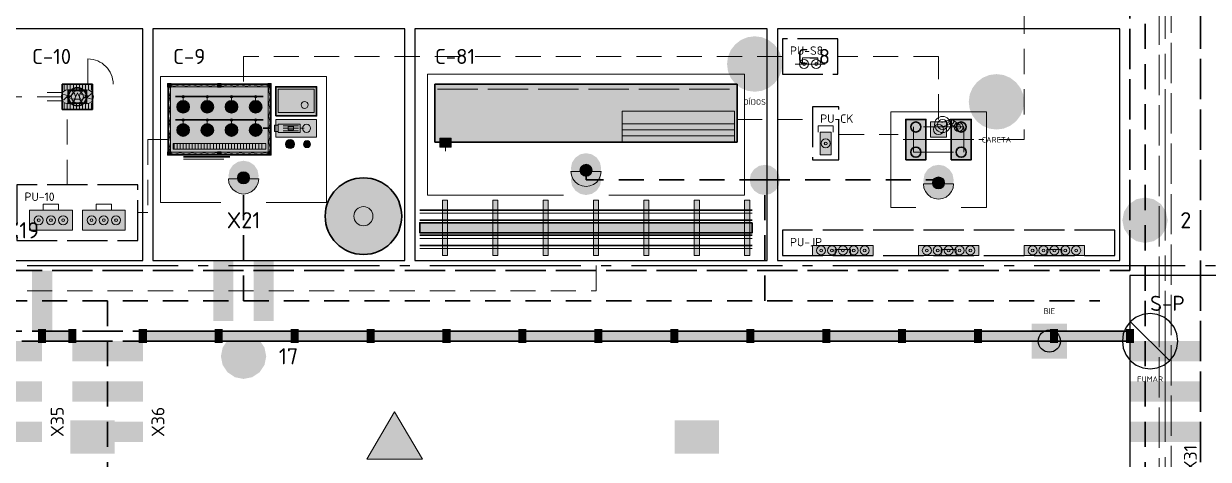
# Model space of a CAD drawing. Header units: millimetres. Extents: x 0 to 1189, y 0 to 841.
# Drawn here: x 498.2 to 615.8, y 585.3 to 628.5 of the extents above; entities that cross this region are included whole.
import ezdxf
from ezdxf.enums import TextEntityAlignment as Align

# ---------------------------------------------------------------- set-up
doc = ezdxf.new("R2010")
doc.units = ezdxf.units.MM
for name, pattern in [('FLUJO-TRAZOS', [4, 2.5, -1.5]), ('IRAM-E-TRAZOS', [5, 4, -1]), ('IRAM-F-TRAZO-PUNTO', [20, 15, -2, 1, -2])]:
    doc.linetypes.add(name, pattern=pattern)
for name, color, linetype, lineweight, true_color in [('A-AREA-TRABAJO', 30, 'CONTINUOUS', 13, 0xeb963c), ('A-DEFENSA', 2, 'CONTINUOUS', 35, 0xe6b400), ('A-EQUIPO', 30, 'CONTINUOUS', 35, 0xe67800), ('A-PASILLO', 2, 'IRAM-E-TRAZOS', 35, 0xd7a500), ('A-PULMON', 6, 'IRAM-E-TRAZOS', 25, 0xdc00c8), ('A-SENDA', 2, 'CONTINUOUS', 25, 0xd7a500), ('A-ZONA-LOG', 5, 'IRAM-F-TRAZO-PUNTO', 25, 0x285ac8)]:
    doc.layers.add(name, color=color, linetype=linetype, lineweight=lineweight, true_color=true_color)
for name, color, linetype, lineweight in [('A-EJE', 1, 'IRAM-F-TRAZO-PUNTO', 18), ('A-EQUIPO-FINO', 8, 'CONTINUOUS', 13), ('A-EQUIPO-OCULTO', 8, 'IRAM-E-TRAZOS', 13), ('A-EQUIPO-RELLENO', 9, 'CONTINUOUS', 13), ('A-OPERARIO', 6, 'CONTINUOUS', 18), ('A-SECTOR', 1, 'CONTINUOUS', 25), ('A-SECTOR-TXT', 1, 'CONTINUOUS', 25), ('A-TEXTO', 7, 'CONTINUOUS', 18), ('F-PERSONAL', 6, 'FLUJO-TRAZOS', 35), ('F-RET', 8, 'FLUJO-TRAZOS', 18), ('S-INCENDIO', 1, 'CONTINUOUS', 25), ('S-SENAL', 7, 'CONTINUOUS', 18)]:
    doc.layers.add(name, color=color, linetype=linetype, lineweight=lineweight)
doc.styles.add('ISO3098', font='isocpeur.ttf')

msp = doc.modelspace()

# ---------------------------------------------------------------- hatches: boundary and pattern name
at = {"layer": 'A-DEFENSA', "true_color": 0x1e1e1e}
h = msp.add_hatch(color=7, dxfattribs=at)
h.dxf.hatch_style = 1
h.paths.add_polyline_path([(499.6, 596.8), (500.4, 596.8), (500.4, 598.2), (499.6, 598.2)])
at = {"layer": 'A-DEFENSA', "true_color": 0xf5c800}
h = msp.add_hatch(color=7, dxfattribs=at)
h.dxf.hatch_style = 1
h.paths.add_polyline_path([(500, 597), (503, 597), (503, 598), (500, 598)])
at = {"layer": 'A-DEFENSA', "true_color": 0x1e1e1e}
h = msp.add_hatch(color=7, dxfattribs=at)
h.dxf.hatch_style = 1
h.paths.add_polyline_path([(502.6, 596.8), (503.4, 596.8), (503.4, 598.2), (502.6, 598.2)])
h = msp.add_hatch(color=7, dxfattribs=at)
h.dxf.hatch_style = 1
h.paths.add_polyline_path([(509.6, 596.8), (510.4, 596.8), (510.4, 598.2), (509.6, 598.2)])
at = {"layer": 'A-DEFENSA', "true_color": 0xf5c800}
h = msp.add_hatch(color=7, dxfattribs=at)
h.dxf.hatch_style = 1
h.paths.add_polyline_path([(510, 597), (608, 597), (608, 598), (510, 598)])
at = {"layer": 'A-DEFENSA', "true_color": 0x1e1e1e}
h = msp.add_hatch(color=7, dxfattribs=at)
h.dxf.hatch_style = 1
h.paths.add_polyline_path([(517.14, 596.8), (517.94, 596.8), (517.94, 598.2), (517.14, 598.2)])
h = msp.add_hatch(color=7, dxfattribs=at)
h.dxf.hatch_style = 1
h.paths.add_polyline_path([(524.68, 596.8), (525.48, 596.8), (525.48, 598.2), (524.68, 598.2)])
h = msp.add_hatch(color=7, dxfattribs=at)
h.dxf.hatch_style = 1
h.paths.add_polyline_path([(532.22, 596.8), (533.02, 596.8), (533.02, 598.2), (532.22, 598.2)])
h = msp.add_hatch(color=7, dxfattribs=at)
h.dxf.hatch_style = 1
h.paths.add_polyline_path([(539.75, 596.8), (540.55, 596.8), (540.55, 598.2), (539.75, 598.2)])
h = msp.add_hatch(color=7, dxfattribs=at)
h.dxf.hatch_style = 1
h.paths.add_polyline_path([(547.29, 596.8), (548.09, 596.8), (548.09, 598.2), (547.29, 598.2)])
h = msp.add_hatch(color=7, dxfattribs=at)
h.dxf.hatch_style = 1
h.paths.add_polyline_path([(554.83, 596.8), (555.63, 596.8), (555.63, 598.2), (554.83, 598.2)])
h = msp.add_hatch(color=7, dxfattribs=at)
h.dxf.hatch_style = 1
h.paths.add_polyline_path([(562.37, 596.8), (563.17, 596.8), (563.17, 598.2), (562.37, 598.2)])
h = msp.add_hatch(color=7, dxfattribs=at)
h.dxf.hatch_style = 1
h.paths.add_polyline_path([(569.91, 596.8), (570.71, 596.8), (570.71, 598.2), (569.91, 598.2)])
h = msp.add_hatch(color=7, dxfattribs=at)
h.dxf.hatch_style = 1
h.paths.add_polyline_path([(577.45, 596.8), (578.25, 596.8), (578.25, 598.2), (577.45, 598.2)])
h = msp.add_hatch(color=7, dxfattribs=at)
h.dxf.hatch_style = 1
h.paths.add_polyline_path([(584.98, 596.8), (585.78, 596.8), (585.78, 598.2), (584.98, 598.2)])
h = msp.add_hatch(color=7, dxfattribs=at)
h.dxf.hatch_style = 1
h.paths.add_polyline_path([(592.52, 596.8), (593.32, 596.8), (593.32, 598.2), (592.52, 598.2)])
h = msp.add_hatch(color=7, dxfattribs=at)
h.dxf.hatch_style = 1
h.paths.add_polyline_path([(600.06, 596.8), (600.86, 596.8), (600.86, 598.2), (600.06, 598.2)])
h = msp.add_hatch(color=7, dxfattribs=at)
h.dxf.hatch_style = 1
h.paths.add_polyline_path([(607.6, 596.8), (608.4, 596.8), (608.4, 598.2), (607.6, 598.2)])
at = {"layer": 'A-EQUIPO-FINO'}
h = msp.add_hatch(dxfattribs=at)
h.set_pattern_fill('ANSI31', scale=0.0944882, angle=45)
h.paths.add_polyline_path([(502, 621.9), (505, 621.9), (505, 622.5), (502, 622.5)])
h = msp.add_hatch(dxfattribs=at)
h.set_pattern_fill('ANSI31', scale=0.0944882, angle=45)
h.paths.add_polyline_path([(502, 620), (505, 620), (505, 620.6), (502, 620.6)])
at = {"layer": 'A-EQUIPO-RELLENO', "true_color": 0xfaf0fa}
h = msp.add_hatch(color=7, dxfattribs=at)
h.dxf.hatch_style = 1
h.paths.add_polyline_path([(574.75, 624.5), (577.75, 624.5), (577.75, 624.5), (574.75, 624.5)])
at = {"layer": 'A-EQUIPO-RELLENO', "true_color": 0xfad7c8}
h = msp.add_hatch(color=7, dxfattribs=at)
h.dxf.hatch_style = 1
h.paths.add_polyline_path([(502, 620), (505, 620), (505, 622.5), (502, 622.5)])
at = {"layer": 'A-EQUIPO-RELLENO', "true_color": 0x969ba0}
h = msp.add_hatch(color=7, dxfattribs=at)
h.dxf.hatch_style = 1
h.paths.add_polyline_path([(512.45, 622.2), (512.8, 622.2), (512.8, 622.55), (512.45, 622.55)])
h = msp.add_hatch(color=7, dxfattribs=at)
h.dxf.hatch_style = 1
h.paths.add_polyline_path([(512.45, 622.2), (512.8, 622.2), (512.8, 622.55), (512.45, 622.55)])
at = {"layer": 'A-EQUIPO-RELLENO', "true_color": 0xf5f8fc}
h = msp.add_hatch(color=7, dxfattribs=at)
h.dxf.hatch_style = 1
h.paths.add_polyline_path([(512.5, 615.5), (522.7, 615.5), (522.7, 622.5), (512.5, 622.5)])
at = {"layer": 'A-EQUIPO-RELLENO', "true_color": 0x969ba0}
h = msp.add_hatch(color=7, dxfattribs=at)
h.dxf.hatch_style = 1
h.paths.add_polyline_path([(517.42, 622.2), (517.78, 622.2), (517.78, 622.55), (517.42, 622.55)])
h = msp.add_hatch(color=7, dxfattribs=at)
h.dxf.hatch_style = 1
h.paths.add_polyline_path([(522.4, 622.2), (522.75, 622.2), (522.75, 622.55), (522.4, 622.55)])
h = msp.add_hatch(color=7, dxfattribs=at)
h.dxf.hatch_style = 1
h.paths.add_polyline_path([(522.4, 622.2), (522.75, 622.2), (522.75, 622.55), (522.4, 622.55)])
at = {"layer": 'A-EQUIPO-RELLENO', "true_color": 0xc8e1fa}
h = msp.add_hatch(color=7, dxfattribs=at)
h.dxf.hatch_style = 1
h.paths.add_polyline_path([(523.2, 619.35), (527.25, 619.35), (527.25, 622.25), (523.2, 622.25)])
at = {"layer": 'A-EQUIPO-RELLENO', "true_color": 0xeedec0}
h = msp.add_hatch(color=7, dxfattribs=at)
h.dxf.hatch_style = 1
h.paths.add_polyline_path([(539, 616.75), (569, 616.75), (569, 622.5), (539, 622.5)])
at = {"layer": 'A-EQUIPO-RELLENO', "true_color": 0xfff5ee}
h = msp.add_hatch(color=7, dxfattribs=at)
h.dxf.hatch_style = 1
h.paths.add_polyline_path([(502.6, 620.6), (504.4, 620.6), (504.4, 621.9), (502.6, 621.9)])
at = {"layer": 'A-EQUIPO-RELLENO', "true_color": 0xe2e7ee}
h = msp.add_hatch(color=7, dxfattribs=at)
h.dxf.hatch_style = 1
h.paths.add_polyline_path([(514.6, 620.26), (514.58, 620.42), (514.52, 620.56), (514.42, 620.68), (514.3, 620.78), (514.16, 620.84), (514, 620.86), (513.84, 620.84), (513.7, 620.78), (513.58, 620.68), (513.48, 620.56), (513.42, 620.42), (513.4, 620.26), (513.42, 620.1), (513.48, 619.96), (513.58, 619.84), (513.7, 619.74), (513.84, 619.68), (514, 619.66), (514.16, 619.68), (514.3, 619.74), (514.42, 619.84), (514.52, 619.96), (514.58, 620.1)])
h = msp.add_hatch(color=7, dxfattribs=at)
h.dxf.hatch_style = 1
h.paths.add_polyline_path([(517, 620.26), (516.98, 620.42), (516.92, 620.56), (516.82, 620.68), (516.7, 620.78), (516.56, 620.84), (516.4, 620.86), (516.24, 620.84), (516.1, 620.78), (515.98, 620.68), (515.88, 620.56), (515.82, 620.42), (515.8, 620.26), (515.82, 620.1), (515.88, 619.96), (515.98, 619.84), (516.1, 619.74), (516.24, 619.68), (516.4, 619.66), (516.56, 619.68), (516.7, 619.74), (516.82, 619.84), (516.92, 619.96), (516.98, 620.1)])
h = msp.add_hatch(color=7, dxfattribs=at)
h.dxf.hatch_style = 1
h.paths.add_polyline_path([(519.4, 620.26), (519.38, 620.42), (519.32, 620.56), (519.22, 620.68), (519.1, 620.78), (518.96, 620.84), (518.8, 620.86), (518.64, 620.84), (518.5, 620.78), (518.38, 620.68), (518.28, 620.56), (518.22, 620.42), (518.2, 620.26), (518.22, 620.1), (518.28, 619.96), (518.38, 619.84), (518.5, 619.74), (518.64, 619.68), (518.8, 619.66), (518.96, 619.68), (519.1, 619.74), (519.22, 619.84), (519.32, 619.96), (519.38, 620.1)])
h = msp.add_hatch(color=7, dxfattribs=at)
h.dxf.hatch_style = 1
h.paths.add_polyline_path([(521.8, 620.26), (521.78, 620.42), (521.72, 620.56), (521.62, 620.68), (521.5, 620.78), (521.36, 620.84), (521.2, 620.86), (521.04, 620.84), (520.9, 620.78), (520.78, 620.68), (520.68, 620.56), (520.62, 620.42), (520.6, 620.26), (520.62, 620.1), (520.68, 619.96), (520.78, 619.84), (520.9, 619.74), (521.04, 619.68), (521.2, 619.66), (521.36, 619.68), (521.5, 619.74), (521.62, 619.84), (521.72, 619.96), (521.78, 620.1)])
at = {"layer": 'A-EQUIPO-RELLENO', "true_color": 0xcdd0d4}
h = msp.add_hatch(color=7, dxfattribs=at)
h.dxf.hatch_style = 1
h.paths.add_polyline_path([(523.2, 617.25), (527.25, 617.25), (527.25, 619), (523.2, 619)])
h = msp.add_hatch(color=7, dxfattribs=at)
h.dxf.hatch_style = 1
h.paths.add_polyline_path([(585.75, 615), (587.75, 615), (587.75, 619), (585.75, 619)])
at = {"layer": 'A-EQUIPO-RELLENO', "true_color": 0xeeeeee}
h = msp.add_hatch(color=7, dxfattribs=at)
h.dxf.hatch_style = 1
h.paths.add_polyline_path([(588.2, 617.25), (589.8, 617.25), (589.8, 618.75), (588.2, 618.75)])
at = {"layer": 'A-EQUIPO-RELLENO', "true_color": 0xcdd0d4}
h = msp.add_hatch(color=7, dxfattribs=at)
h.dxf.hatch_style = 1
h.paths.add_polyline_path([(590.25, 615), (592.25, 615), (592.25, 619), (590.25, 619)])
at = {"layer": 'A-EQUIPO-RELLENO', "true_color": 0xe2e7ee}
h = msp.add_hatch(color=7, dxfattribs=at)
h.dxf.hatch_style = 1
h.paths.add_polyline_path([(514.6, 617.95), (514.58, 618.11), (514.52, 618.25), (514.42, 618.37), (514.3, 618.47), (514.16, 618.53), (514, 618.55), (513.84, 618.53), (513.7, 618.47), (513.58, 618.37), (513.48, 618.25), (513.42, 618.11), (513.4, 617.95), (513.42, 617.79), (513.48, 617.65), (513.58, 617.53), (513.7, 617.43), (513.84, 617.37), (514, 617.35), (514.16, 617.37), (514.3, 617.43), (514.42, 617.53), (514.52, 617.65), (514.58, 617.79)])
h = msp.add_hatch(color=7, dxfattribs=at)
h.dxf.hatch_style = 1
h.paths.add_polyline_path([(517, 617.95), (516.98, 618.11), (516.92, 618.25), (516.82, 618.37), (516.7, 618.47), (516.56, 618.53), (516.4, 618.55), (516.24, 618.53), (516.1, 618.47), (515.98, 618.37), (515.88, 618.25), (515.82, 618.11), (515.8, 617.95), (515.82, 617.79), (515.88, 617.65), (515.98, 617.53), (516.1, 617.43), (516.24, 617.37), (516.4, 617.35), (516.56, 617.37), (516.7, 617.43), (516.82, 617.53), (516.92, 617.65), (516.98, 617.79)])
h = msp.add_hatch(color=7, dxfattribs=at)
h.dxf.hatch_style = 1
h.paths.add_polyline_path([(519.4, 617.95), (519.38, 618.11), (519.32, 618.25), (519.22, 618.37), (519.1, 618.47), (518.96, 618.53), (518.8, 618.55), (518.64, 618.53), (518.5, 618.47), (518.38, 618.37), (518.28, 618.25), (518.22, 618.11), (518.2, 617.95), (518.22, 617.79), (518.28, 617.65), (518.38, 617.53), (518.5, 617.43), (518.64, 617.37), (518.8, 617.35), (518.96, 617.37), (519.1, 617.43), (519.22, 617.53), (519.32, 617.65), (519.38, 617.79)])
h = msp.add_hatch(color=7, dxfattribs=at)
h.dxf.hatch_style = 1
h.paths.add_polyline_path([(521.8, 617.95), (521.78, 618.11), (521.72, 618.25), (521.62, 618.37), (521.5, 618.47), (521.36, 618.53), (521.2, 618.55), (521.04, 618.53), (520.9, 618.47), (520.78, 618.37), (520.68, 618.25), (520.62, 618.11), (520.6, 617.95), (520.62, 617.79), (520.68, 617.65), (520.78, 617.53), (520.9, 617.43), (521.04, 617.37), (521.2, 617.35), (521.36, 617.37), (521.5, 617.43), (521.62, 617.53), (521.72, 617.65), (521.78, 617.79)])
at = {"layer": 'A-EQUIPO-RELLENO', "true_color": 0xcdd0d4}
h = msp.add_hatch(color=7, dxfattribs=at)
h.dxf.hatch_style = 1
h.paths.add_polyline_path([(523.45, 617.72), (525.61, 617.72), (525.61, 618.53), (523.45, 618.53)])
at = {"layer": 'A-EQUIPO-RELLENO', "true_color": 0xfaf0fa}
h = msp.add_hatch(color=7, dxfattribs=at)
h.dxf.hatch_style = 1
h.paths.add_polyline_path([(577.25, 615.5), (578.35, 615.5), (578.35, 617.75), (577.25, 617.75)])
at = {"layer": 'A-EQUIPO-RELLENO', "true_color": 0xffffff}
h = msp.add_hatch(color=7, dxfattribs=at)
h.dxf.hatch_style = 1
h.paths.add_polyline_path([(525.07, 616.55), (525.05, 616.67), (525.01, 616.77), (524.94, 616.87), (524.85, 616.94), (524.74, 616.98), (524.62, 617), (524.5, 616.98), (524.39, 616.94), (524.3, 616.87), (524.23, 616.77), (524.19, 616.67), (524.17, 616.55), (524.19, 616.43), (524.23, 616.33), (524.3, 616.23), (524.39, 616.16), (524.5, 616.12), (524.62, 616.1), (524.74, 616.12), (524.85, 616.16), (524.94, 616.23), (525.01, 616.33), (525.05, 616.43)])
h = msp.add_hatch(color=7, dxfattribs=at)
h.dxf.hatch_style = 1
h.paths.add_polyline_path([(526.65, 616.55), (526.64, 616.64), (526.6, 616.72), (526.55, 616.8), (526.48, 616.85), (526.39, 616.89), (526.3, 616.9), (526.21, 616.89), (526.12, 616.85), (526.05, 616.8), (526, 616.72), (525.96, 616.64), (525.95, 616.55), (525.96, 616.46), (526, 616.38), (526.05, 616.3), (526.12, 616.25), (526.21, 616.21), (526.3, 616.2), (526.39, 616.21), (526.48, 616.25), (526.55, 616.3), (526.6, 616.38), (526.64, 616.46)])
at = {"layer": 'A-EQUIPO-RELLENO', "true_color": 0xcdd0d4}
h = msp.add_hatch(color=7, dxfattribs=at)
h.dxf.hatch_style = 1
h.paths.add_polyline_path([(539.5, 616.25), (540.6, 616.25), (540.6, 617.15), (539.5, 617.15)])
at = {"layer": 'A-EQUIPO-RELLENO', "true_color": 0x969ba0}
h = msp.add_hatch(color=7, dxfattribs=at)
h.dxf.hatch_style = 1
h.paths.add_polyline_path([(512.45, 615.45), (512.8, 615.45), (512.8, 615.8), (512.45, 615.8)])
h = msp.add_hatch(color=7, dxfattribs=at)
h.dxf.hatch_style = 1
h.paths.add_polyline_path([(512.45, 615.45), (512.8, 615.45), (512.8, 615.8), (512.45, 615.8)])
h = msp.add_hatch(color=7, dxfattribs=at)
h.dxf.hatch_style = 1
h.paths.add_polyline_path([(517.42, 615.45), (517.78, 615.45), (517.78, 615.8), (517.42, 615.8)])
h = msp.add_hatch(color=7, dxfattribs=at)
h.dxf.hatch_style = 1
h.paths.add_polyline_path([(522.4, 615.45), (522.75, 615.45), (522.75, 615.8), (522.4, 615.8)])
h = msp.add_hatch(color=7, dxfattribs=at)
h.dxf.hatch_style = 1
h.paths.add_polyline_path([(522.4, 615.45), (522.75, 615.45), (522.75, 615.8), (522.4, 615.8)])
at = {"layer": 'A-EQUIPO-RELLENO', "true_color": 0xffffff}
h = msp.add_hatch(color=7, dxfattribs=at)
h.dxf.hatch_style = 1
h.paths.add_polyline_path([(554.6, 613.95), (554.58, 614.11), (554.52, 614.25), (554.42, 614.37), (554.3, 614.47), (554.16, 614.53), (554, 614.55), (553.84, 614.53), (553.7, 614.47), (553.58, 614.37), (553.48, 614.25), (553.42, 614.11), (553.4, 613.95), (553.42, 613.79), (553.48, 613.65), (553.58, 613.53), (553.7, 613.43), (553.84, 613.37), (554, 613.35), (554.16, 613.37), (554.3, 613.43), (554.42, 613.53), (554.52, 613.65), (554.58, 613.79)])
at = {"layer": 'A-EQUIPO-RELLENO', "true_color": 0xfae1f5}
h = msp.add_hatch(color=7, dxfattribs=at)
h.dxf.hatch_style = 1
h.paths.add_polyline_path([(518.5, 613.1), (518.55, 612.71), (518.7, 612.35), (518.94, 612.04), (519.25, 611.8), (519.61, 611.65), (520, 611.6), (520.39, 611.65), (520.75, 611.8), (521.06, 612.04), (521.3, 612.35), (521.45, 612.71), (521.5, 613.1), (518.5, 613.1)])
at = {"layer": 'A-EQUIPO-RELLENO', "true_color": 0xffffff}
h = msp.add_hatch(color=7, dxfattribs=at)
h.dxf.hatch_style = 1
h.paths.add_polyline_path([(520.6, 613.2), (520.58, 613.36), (520.52, 613.5), (520.42, 613.62), (520.3, 613.72), (520.16, 613.78), (520, 613.8), (519.84, 613.78), (519.7, 613.72), (519.58, 613.62), (519.48, 613.5), (519.42, 613.36), (519.4, 613.2), (519.42, 613.04), (519.48, 612.9), (519.58, 612.78), (519.7, 612.68), (519.84, 612.62), (520, 612.6), (520.16, 612.62), (520.3, 612.68), (520.42, 612.78), (520.52, 612.9), (520.58, 613.04)])
at = {"layer": 'A-EQUIPO-RELLENO', "true_color": 0xe1e6ec}
h = msp.add_hatch(color=7, dxfattribs=at)
h.dxf.hatch_style = 1
h.paths.add_polyline_path([(535.7, 609.4), (535.57, 610.38), (535.19, 611.3), (534.59, 612.09), (533.8, 612.69), (532.88, 613.07), (531.9, 613.2), (530.92, 613.07), (530, 612.69), (529.21, 612.09), (528.61, 611.3), (528.23, 610.38), (528.1, 609.4), (528.23, 608.42), (528.61, 607.5), (529.21, 606.71), (530, 606.11), (530.92, 605.73), (531.9, 605.6), (532.88, 605.73), (533.8, 606.11), (534.59, 606.71), (535.19, 607.5), (535.57, 608.42)])
at = {"layer": 'A-EQUIPO-RELLENO', "true_color": 0xfae1f5}
h = msp.add_hatch(color=7, dxfattribs=at)
h.dxf.hatch_style = 1
h.paths.add_polyline_path([(552.5, 613.85), (552.55, 613.46), (552.7, 613.1), (552.94, 612.79), (553.25, 612.55), (553.61, 612.4), (554, 612.35), (554.39, 612.4), (554.75, 612.55), (555.06, 612.79), (555.3, 613.1), (555.45, 613.46), (555.5, 613.85), (552.5, 613.85)])
at = {"layer": 'A-EQUIPO-RELLENO', "true_color": 0xffffff}
h = msp.add_hatch(color=7, dxfattribs=at)
h.dxf.hatch_style = 1
h.paths.add_polyline_path([(589.6, 612.7), (589.58, 612.86), (589.52, 613), (589.42, 613.12), (589.3, 613.22), (589.16, 613.28), (589, 613.3), (588.84, 613.28), (588.7, 613.22), (588.58, 613.12), (588.48, 613), (588.42, 612.86), (588.4, 612.7), (588.42, 612.54), (588.48, 612.4), (588.58, 612.28), (588.7, 612.18), (588.84, 612.12), (589, 612.1), (589.16, 612.12), (589.3, 612.18), (589.42, 612.28), (589.52, 612.4), (589.58, 612.54)])
at = {"layer": 'A-EQUIPO-RELLENO', "true_color": 0xfae1f5}
h = msp.add_hatch(color=7, dxfattribs=at)
h.dxf.hatch_style = 1
h.paths.add_polyline_path([(587.5, 612.6), (587.55, 612.21), (587.7, 611.85), (587.94, 611.54), (588.25, 611.3), (588.61, 611.15), (589, 611.1), (589.39, 611.15), (589.75, 611.3), (590.06, 611.54), (590.3, 611.85), (590.45, 612.21), (590.5, 612.6), (587.5, 612.6)])
at = {"layer": 'A-EQUIPO-RELLENO', "true_color": 0xcdd0d4}
h = msp.add_hatch(color=7, dxfattribs=at)
h.dxf.hatch_style = 1
h.paths.add_polyline_path([(540.25, 611), (539.75, 611), (539.75, 605.5), (540.25, 605.5)])
h = msp.add_hatch(color=7, dxfattribs=at)
h.dxf.hatch_style = 1
h.paths.add_polyline_path([(545.25, 611), (544.75, 611), (544.75, 605.5), (545.25, 605.5)])
h = msp.add_hatch(color=7, dxfattribs=at)
h.dxf.hatch_style = 1
h.paths.add_polyline_path([(550.25, 611), (549.75, 611), (549.75, 605.5), (550.25, 605.5)])
h = msp.add_hatch(color=7, dxfattribs=at)
h.dxf.hatch_style = 1
h.paths.add_polyline_path([(555.25, 611), (554.75, 611), (554.75, 605.5), (555.25, 605.5)])
h = msp.add_hatch(color=7, dxfattribs=at)
h.dxf.hatch_style = 1
h.paths.add_polyline_path([(560.25, 611), (559.75, 611), (559.75, 605.5), (560.25, 605.5)])
h = msp.add_hatch(color=7, dxfattribs=at)
h.dxf.hatch_style = 1
h.paths.add_polyline_path([(565.25, 611), (564.75, 611), (564.75, 605.5), (565.25, 605.5)])
h = msp.add_hatch(color=7, dxfattribs=at)
h.dxf.hatch_style = 1
h.paths.add_polyline_path([(570.25, 611), (569.75, 611), (569.75, 605.5), (570.25, 605.5)])
at = {"layer": 'A-EQUIPO-RELLENO', "true_color": 0xfaf0fa}
h = msp.add_hatch(color=7, dxfattribs=at)
h.dxf.hatch_style = 1
h.paths.add_polyline_path([(498.75, 608), (503, 608), (503, 610), (498.75, 610)])
h = msp.add_hatch(color=7, dxfattribs=at)
h.dxf.hatch_style = 1
h.paths.add_polyline_path([(504, 608), (508.25, 608), (508.25, 610), (504, 610)])
at = {"layer": 'A-EQUIPO-RELLENO', "true_color": 0x969ba0}
h = msp.add_hatch(color=7, dxfattribs=at)
h.dxf.hatch_style = 1
h.paths.add_polyline_path([(570.5, 608.75), (537.5, 608.75), (537.5, 607.75), (570.5, 607.75)])
at = {"layer": 'A-EQUIPO-RELLENO', "true_color": 0xfaf0fa}
h = msp.add_hatch(color=7, dxfattribs=at)
h.dxf.hatch_style = 1
h.paths.add_polyline_path([(576.5, 606.5), (582.5, 606.5), (582.5, 605.5), (576.5, 605.5)])
h = msp.add_hatch(color=7, dxfattribs=at)
h.dxf.hatch_style = 1
h.paths.add_polyline_path([(587, 606.5), (593, 606.5), (593, 605.5), (587, 605.5)])
h = msp.add_hatch(color=7, dxfattribs=at)
h.dxf.hatch_style = 1
h.paths.add_polyline_path([(597.5, 606.5), (603.5, 606.5), (603.5, 605.5), (597.5, 605.5)])
at = {"layer": 'A-SENDA', "true_color": 0xd7a500}
h = msp.add_hatch(color=7, dxfattribs=at)
h.dxf.hatch_style = 1
h.paths.add_polyline_path([(517, 599), (519, 599), (519, 605), (517, 605)])
h = msp.add_hatch(color=7, dxfattribs=at)
h.dxf.hatch_style = 1
h.paths.add_polyline_path([(521, 599), (523, 599), (523, 605), (521, 605)])
h = msp.add_hatch(color=7, dxfattribs=at)
h.dxf.hatch_style = 1
h.paths.add_polyline_path([(499, 598), (501, 598), (501, 604), (499, 604)])
h = msp.add_hatch(color=7, dxfattribs=at)
h.dxf.hatch_style = 1
h.paths.add_polyline_path([(490, 595), (500, 595), (500, 597), (490, 597)])
h = msp.add_hatch(color=7, dxfattribs=at)
h.dxf.hatch_style = 1
h.paths.add_polyline_path([(503, 595), (510, 595), (510, 597), (503, 597)])
h = msp.add_hatch(color=7, dxfattribs=at)
h.dxf.hatch_style = 1
h.paths.add_polyline_path([(608, 595), (615, 595), (615, 597), (608, 597)])
h = msp.add_hatch(color=7, dxfattribs=at)
h.dxf.hatch_style = 1
h.paths.add_polyline_path([(490, 591), (500, 591), (500, 593), (490, 593)])
h = msp.add_hatch(color=7, dxfattribs=at)
h.dxf.hatch_style = 1
h.paths.add_polyline_path([(503, 591), (510, 591), (510, 593), (503, 593)])
h = msp.add_hatch(color=7, dxfattribs=at)
h.dxf.hatch_style = 1
h.paths.add_polyline_path([(608, 591), (615, 591), (615, 593), (608, 593)])
h = msp.add_hatch(color=7, dxfattribs=at)
h.dxf.hatch_style = 1
h.paths.add_polyline_path([(490, 587), (500, 587), (500, 589), (490, 589)])
h = msp.add_hatch(color=7, dxfattribs=at)
h.dxf.hatch_style = 1
h.paths.add_polyline_path([(503, 587), (510, 587), (510, 589), (503, 589)])
h = msp.add_hatch(color=7, dxfattribs=at)
h.dxf.hatch_style = 1
h.paths.add_polyline_path([(608, 587), (615, 587), (615, 589), (608, 589)])
at = {"layer": 'F-PERSONAL', "true_color": 0xc800aa}
h = msp.add_hatch(color=7, dxfattribs=at)
h.dxf.hatch_style = 1
h.paths.add_polyline_path([(555.5, 614.15), (555.39, 614.72), (555.06, 615.21), (554.57, 615.54), (554, 615.65), (553.43, 615.54), (552.94, 615.21), (552.61, 614.72), (552.5, 614.15), (552.61, 613.58), (552.94, 613.09), (553.43, 612.76), (554, 612.65), (554.57, 612.76), (555.06, 613.09), (555.39, 613.58)])
h = msp.add_hatch(color=7, dxfattribs=at)
h.dxf.hatch_style = 1
h.paths.add_polyline_path([(521.5, 613.4), (521.39, 613.97), (521.06, 614.46), (520.57, 614.79), (520, 614.9), (519.43, 614.79), (518.94, 614.46), (518.61, 613.97), (518.5, 613.4), (518.61, 612.83), (518.94, 612.34), (519.43, 612.01), (520, 611.9), (520.57, 612.01), (521.06, 612.34), (521.39, 612.83)])
h = msp.add_hatch(color=7, dxfattribs=at)
h.dxf.hatch_style = 1
h.paths.add_polyline_path([(555.5, 613), (555.39, 613.57), (555.06, 614.06), (554.57, 614.39), (554, 614.5), (553.43, 614.39), (552.94, 614.06), (552.61, 613.57), (552.5, 613), (552.61, 612.43), (552.94, 611.94), (553.43, 611.61), (554, 611.5), (554.57, 611.61), (555.06, 611.94), (555.39, 612.43)])
h = msp.add_hatch(color=7, dxfattribs=at)
h.dxf.hatch_style = 1
h.paths.add_polyline_path([(573.25, 613), (573.14, 613.57), (572.81, 614.06), (572.32, 614.39), (571.75, 614.5), (571.18, 614.39), (570.69, 614.06), (570.36, 613.57), (570.25, 613), (570.36, 612.43), (570.69, 611.94), (571.18, 611.61), (571.75, 611.5), (572.32, 611.61), (572.81, 611.94), (573.14, 612.43)])
h = msp.add_hatch(color=7, dxfattribs=at)
h.dxf.hatch_style = 1
h.paths.add_polyline_path([(590.5, 613), (590.39, 613.57), (590.06, 614.06), (589.57, 614.39), (589, 614.5), (588.43, 614.39), (587.94, 614.06), (587.61, 613.57), (587.5, 613), (587.61, 612.43), (587.94, 611.94), (588.43, 611.61), (589, 611.5), (589.57, 611.61), (590.06, 611.94), (590.39, 612.43)])
h = msp.add_hatch(color=7, dxfattribs=at)
h.dxf.hatch_style = 1
h.paths.add_polyline_path([(590.5, 612.9), (590.39, 613.47), (590.06, 613.96), (589.57, 614.29), (589, 614.4), (588.43, 614.29), (587.94, 613.96), (587.61, 613.47), (587.5, 612.9), (587.61, 612.33), (587.94, 611.84), (588.43, 611.51), (589, 611.4), (589.57, 611.51), (590.06, 611.84), (590.39, 612.33)])
at = {"layer": 'S-INCENDIO', "true_color": 0xd20000}
h = msp.add_hatch(color=7, dxfattribs=at)
h.dxf.hatch_style = 1
h.paths.add_polyline_path([(611.75, 609), (611.58, 609.86), (611.09, 610.59), (610.36, 611.08), (609.5, 611.25), (608.64, 611.08), (607.91, 610.59), (607.42, 609.86), (607.25, 609), (607.42, 608.14), (607.91, 607.41), (608.64, 606.92), (609.5, 606.75), (610.36, 606.92), (611.09, 607.41), (611.58, 608.14)])
at = {"layer": 'S-INCENDIO', "true_color": 0xc81414}
h = msp.add_hatch(color=7, dxfattribs=at)
h.dxf.hatch_style = 1
h.paths.add_polyline_path([(598.25, 595.25), (601.75, 595.25), (601.75, 598.75), (598.25, 598.75)])
at = {"layer": 'S-INCENDIO', "true_color": 0xd20000}
h = msp.add_hatch(color=7, dxfattribs=at)
h.dxf.hatch_style = 1
h.paths.add_polyline_path([(522.25, 595.5), (522.08, 596.36), (521.59, 597.09), (520.86, 597.58), (520, 597.75), (519.14, 597.58), (518.41, 597.09), (517.92, 596.36), (517.75, 595.5), (517.92, 594.64), (518.41, 593.91), (519.14, 593.42), (520, 593.25), (520.86, 593.42), (521.59, 593.91), (522.08, 594.64)])
at = {"layer": 'S-SENAL', "true_color": 0x005aaa}
h = msp.add_hatch(color=7, dxfattribs=at)
h.dxf.hatch_style = 1
h.paths.add_polyline_path([(573.5, 624.5), (573.41, 625.21), (573.13, 625.88), (572.69, 626.44), (572.12, 626.88), (571.46, 627.16), (570.75, 627.25), (570.04, 627.16), (569.37, 626.88), (568.81, 626.44), (568.37, 625.88), (568.09, 625.21), (568, 624.5), (568.09, 623.79), (568.37, 623.12), (568.81, 622.56), (569.37, 622.12), (570.04, 621.84), (570.75, 621.75), (571.46, 621.84), (572.12, 622.12), (572.69, 622.56), (573.13, 623.12), (573.41, 623.79)])
h = msp.add_hatch(color=7, dxfattribs=at)
h.dxf.hatch_style = 1
h.paths.add_polyline_path([(597.5, 620.75), (597.41, 621.46), (597.13, 622.12), (596.69, 622.69), (596.12, 623.13), (595.46, 623.41), (594.75, 623.5), (594.04, 623.41), (593.37, 623.13), (592.81, 622.69), (592.37, 622.12), (592.09, 621.46), (592, 620.75), (592.09, 620.04), (592.37, 619.38), (592.81, 618.81), (593.37, 618.37), (594.04, 618.09), (594.75, 618), (595.46, 618.09), (596.12, 618.37), (596.69, 618.81), (597.13, 619.38), (597.41, 620.04)])
at = {"layer": 'S-SENAL', "true_color": 0xfac800}
h = msp.add_hatch(color=7, dxfattribs=at)
h.dxf.hatch_style = 1
h.paths.add_polyline_path([(532.25, 585.3), (537.75, 585.3), (535, 589.98)])
at = {"layer": 'S-SENAL', "true_color": 0x008c46}
h = msp.add_hatch(color=7, dxfattribs=at)
h.dxf.hatch_style = 1
h.paths.add_polyline_path([(502.8, 585.85), (507.2, 585.85), (507.2, 589.15), (502.8, 589.15)])
h = msp.add_hatch(color=7, dxfattribs=at)
h.dxf.hatch_style = 1
h.paths.add_polyline_path([(562.8, 585.85), (567.2, 585.85), (567.2, 589.15), (562.8, 589.15)])

# ---------------------------------------------------------------- linework, layer by layer
at = {"layer": 'A-AREA-TRABAJO'}
for p, q in [((511.75, 610.75), (517.75, 610.75)), ((522.25, 610.75), (528.25, 610.75)), ((538.25, 611.5), (551.75, 611.5)), ((556.25, 611.5), (569.75, 611.5)), ((584.25, 610.25), (586.75, 610.25)), ((591.25, 610.25), (593.75, 610.25))]:
    msp.add_line(p, q, dxfattribs=at)
for points in [[(538.25, 611.5), (538.25, 623.5), (569.75, 623.5), (569.75, 611.5)], [(511.75, 610.75), (511.75, 623.25), (528.25, 623.25), (528.25, 610.75)], [(584.25, 610.25), (584.25, 619.75), (593.75, 619.75), (593.75, 610.25)]]:
    msp.add_lwpolyline(points, dxfattribs=at)
at = {"layer": 'A-DEFENSA'}
for p, q in [((500, 598), (503, 598)), ((510, 598), (608, 598)), ((500, 597), (503, 597)), ((510, 597), (608, 597))]:
    msp.add_line(p, q, dxfattribs=at)
at = {"layer": 'A-EJE'}
for p, q in [((502, 621.67), (500.5, 621.67)), ((502, 620.83), (502, 621.67)), ((500.5, 620.83), (502, 620.83)), ((585.5, 617), (592.5, 617))]:
    msp.add_line(p, q, dxfattribs=at)
msp.add_lwpolyline([(641, 507), (611.5, 507), (611.5, 657), (609.5, 657)], dxfattribs=at)
at = {"layer": 'A-EQUIPO'}
for p, q in [((513.25, 621.26), (521.95, 621.26)), ((513.25, 618.95), (521.95, 618.95)), ((522.7, 618.12), (521.95, 618.12)), ((514.03, 615.3), (518.62, 615.3)), ((570.5, 610), (537.5, 610)), ((570.5, 609), (537.5, 609)), ((570.5, 607.5), (537.5, 607.5)), ((570.5, 606.5), (537.5, 606.5))]:
    msp.add_line(p, q, dxfattribs=at)
for points in [[(502, 620), (505, 620), (505, 622.5), (502, 622.5)], [(512.5, 615.5), (522.7, 615.5), (522.7, 622.5), (512.5, 622.5)], [(523.2, 619.35), (527.25, 619.35), (527.25, 622.25), (523.2, 622.25)], [(539, 616.75), (569, 616.75), (569, 622.5), (539, 622.5)], [(502.6, 620.6), (504.4, 620.6), (504.4, 621.9), (502.6, 621.9)], [(585.75, 615), (587.75, 615), (587.75, 619), (585.75, 619)], [(590.25, 615), (592.25, 615), (592.25, 619), (590.25, 619)], [(570.5, 608.75), (537.5, 608.75), (537.5, 607.75), (570.5, 607.75)]]:
    msp.add_lwpolyline(points, close=True, dxfattribs=at)
for centre, radius in [((503.5, 621.25), 0.9), ((514, 620.26), 0.6), ((516.4, 620.26), 0.6), ((518.8, 620.26), 0.6), ((521.2, 620.26), 0.6), ((586.75, 618.25), 0.5), ((591.25, 618.25), 0.5), ((514, 617.95), 0.6), ((516.4, 617.95), 0.6), ((518.8, 617.95), 0.6), ((521.2, 617.95), 0.6), ((586.75, 615.75), 0.5), ((591.25, 615.75), 0.5), ((531.9, 609.4), 3.8)]:
    msp.add_circle(centre, radius, dxfattribs=at)
at = {"layer": 'A-EQUIPO-FINO'}
for p, q in [((504.55, 622.5), (504.55, 625)), ((514, 620.46), (514, 621.26)), ((516.4, 620.46), (516.4, 621.26)), ((518.8, 620.46), (518.8, 621.26)), ((521.2, 620.46), (521.2, 621.26)), ((514, 618.15), (514, 618.95)), ((516.4, 618.15), (516.4, 618.95)), ((518.8, 618.15), (518.8, 618.95)), ((521.2, 618.15), (521.2, 618.95)), ((523.93, 618.37), (525.44, 618.37)), ((523.93, 618.12), (525.44, 618.12)), ((523.93, 617.88), (525.44, 617.88)), ((525.61, 618.12), (526, 618.12)), ((557.6, 618.57), (568.75, 618.57)), ((557.6, 617.96), (568.75, 617.96)), ((513.1, 616.06), (513.1, 616.62)), ((513.4, 616.06), (513.4, 616.62)), ((513.7, 616.06), (513.7, 616.62)), ((514, 616.06), (514, 616.62)), ((514.3, 616.06), (514.3, 616.62)), ((514.6, 616.06), (514.6, 616.62)), ((514.9, 616.06), (514.9, 616.62)), ((515.2, 616.06), (515.2, 616.62)), ((515.5, 616.06), (515.5, 616.62)), ((515.8, 616.06), (515.8, 616.62)), ((516.1, 616.06), (516.1, 616.62)), ((516.4, 616.06), (516.4, 616.62)), ((516.7, 616.06), (516.7, 616.62)), ((517, 616.06), (517, 616.62)), ((517.3, 616.06), (517.3, 616.62)), ((517.6, 616.06), (517.6, 616.62)), ((517.9, 616.06), (517.9, 616.62)), ((518.2, 616.06), (518.2, 616.62)), ((518.5, 616.06), (518.5, 616.62)), ((518.8, 616.06), (518.8, 616.62)), ((519.1, 616.06), (519.1, 616.62)), ((519.4, 616.06), (519.4, 616.62)), ((519.7, 616.06), (519.7, 616.62)), ((520, 616.06), (520, 616.62)), ((520.3, 616.06), (520.3, 616.62)), ((520.6, 616.06), (520.6, 616.62)), ((520.9, 616.06), (520.9, 616.62)), ((521.2, 616.06), (521.2, 616.62)), ((521.5, 616.06), (521.5, 616.62)), ((521.8, 616.06), (521.8, 616.62)), ((524.27, 616.55), (524.17, 616.55)), ((524.37, 616.8), (524.3, 616.87)), ((524.37, 616.3), (524.3, 616.23)), ((524.62, 616.9), (524.62, 617)), ((524.62, 616.55), (524.93, 616.77)), ((524.87, 616.8), (524.94, 616.87)), ((524.87, 616.3), (524.94, 616.23)), ((524.97, 616.55), (525.07, 616.55)), ((526.03, 616.55), (525.95, 616.55)), ((526.11, 616.74), (526.05, 616.8)), ((526.11, 616.36), (526.05, 616.3)), ((526.3, 616.82), (526.3, 616.9)), ((526.3, 616.55), (526.54, 616.72)), ((526.49, 616.74), (526.55, 616.8)), ((526.49, 616.36), (526.55, 616.3)), ((526.57, 616.55), (526.65, 616.55)), ((557.6, 617.36), (568.75, 617.36)), ((540.05, 616.25), (540.05, 615.85)), ((570.5, 609.7), (537.5, 609.7)), ((570.5, 608.7), (537.5, 608.7)), ((570.5, 607.2), (537.5, 607.2)), ((570.5, 606.2), (537.5, 606.2))]:
    msp.add_line(p, q, dxfattribs=at)
for points in [[(512.45, 622.2), (512.8, 622.2), (512.8, 622.55), (512.45, 622.55)], [(512.45, 622.2), (512.8, 622.2), (512.8, 622.55), (512.45, 622.55)], [(512.75, 615.75), (522.45, 615.75), (522.45, 622.25), (512.75, 622.25)], [(517.42, 622.2), (517.78, 622.2), (517.78, 622.55), (517.42, 622.55)], [(522.4, 622.2), (522.75, 622.2), (522.75, 622.55), (522.4, 622.55)], [(522.4, 622.2), (522.75, 622.2), (522.75, 622.55), (522.4, 622.55)], [(503.2, 621), (503.5, 621.65), (503.8, 621)], [(557.6, 616.75), (568.75, 616.75), (568.75, 619.83), (557.6, 619.83)], [(523.2, 617.25), (527.25, 617.25), (527.25, 619), (523.2, 619)], [(588.2, 617.25), (589.8, 617.25), (589.8, 618.75), (588.2, 618.75)], [(523.06, 617.81), (523.45, 617.81), (523.45, 618.44), (523.06, 618.44)], [(523.45, 617.72), (525.61, 617.72), (525.61, 618.53), (523.45, 618.53)], [(524.42, 617.96), (524.96, 617.96), (524.96, 618.29), (524.42, 618.29)], [(513, 616.06), (522.2, 616.06), (522.2, 616.62), (513, 616.62)], [(539.5, 616.25), (540.6, 616.25), (540.6, 617.15), (539.5, 617.15)], [(512.45, 615.45), (512.8, 615.45), (512.8, 615.8), (512.45, 615.8)], [(512.45, 615.45), (512.8, 615.45), (512.8, 615.8), (512.45, 615.8)], [(517.42, 615.45), (517.78, 615.45), (517.78, 615.8), (517.42, 615.8)], [(522.4, 615.45), (522.75, 615.45), (522.75, 615.8), (522.4, 615.8)], [(522.4, 615.45), (522.75, 615.45), (522.75, 615.8), (522.4, 615.8)], [(540.25, 611), (539.75, 611), (539.75, 605.5), (540.25, 605.5)], [(545.25, 611), (544.75, 611), (544.75, 605.5), (545.25, 605.5)], [(550.25, 611), (549.75, 611), (549.75, 605.5), (550.25, 605.5)], [(555.25, 611), (554.75, 611), (554.75, 605.5), (555.25, 605.5)], [(560.25, 611), (559.75, 611), (559.75, 605.5), (560.25, 605.5)], [(565.25, 611), (564.75, 611), (564.75, 605.5), (565.25, 605.5)], [(570.25, 611), (569.75, 611), (569.75, 605.5), (570.25, 605.5)]]:
    msp.add_lwpolyline(points, close=True, dxfattribs=at)
for points in [[(522.7, 622.31), (522.1, 622.44), (521.5, 622.31), (520.9, 622.44), (520.3, 622.31), (519.7, 622.44), (519.1, 622.31), (518.5, 622.44), (517.9, 622.31), (517.3, 622.44), (516.7, 622.31), (516.1, 622.44), (515.5, 622.31), (514.9, 622.44), (514.3, 622.31), (513.7, 622.44), (513.1, 622.31), (512.5, 622.44)], [(512.69, 622.5), (512.56, 621.86), (512.69, 621.23), (512.56, 620.59), (512.69, 619.95), (512.56, 619.32), (512.69, 618.68), (512.56, 618.05), (512.69, 617.41), (512.56, 616.77), (512.69, 616.14), (512.56, 615.5)], [(522.51, 615.5), (522.64, 616.14), (522.51, 616.77), (522.64, 617.41), (522.51, 618.05), (522.64, 618.68), (522.51, 619.32), (522.64, 619.95), (522.51, 620.59), (522.64, 621.23), (522.51, 621.86), (522.64, 622.5)], [(502.53, 621.37), (502.06, 621.5)], [(502.46, 621.25), (502.11, 620.91)], [(502.53, 621.13), (502.65, 620.66)], [(502.67, 621.37), (502.55, 621.84)], [(502.67, 621.13), (503.14, 621)], [(502.74, 621.25), (503.09, 621.59)], [(504.33, 621.37), (503.86, 621.5)], [(504.26, 621.25), (503.91, 620.91)], [(504.33, 621.13), (504.45, 620.66)], [(504.47, 621.37), (504.35, 621.84)], [(504.47, 621.13), (504.94, 621)], [(504.54, 621.25), (504.89, 621.59)], [(512.5, 615.69), (513.1, 615.56), (513.7, 615.69), (514.3, 615.56), (514.9, 615.69), (515.5, 615.56), (516.1, 615.69), (516.7, 615.56), (517.3, 615.69), (517.9, 615.56), (518.5, 615.69), (519.1, 615.56), (519.7, 615.69), (520.3, 615.56), (520.9, 615.69), (521.5, 615.56), (522.1, 615.69), (522.7, 615.56)]]:
    msp.add_lwpolyline(points, dxfattribs=at)
for centre, radius in [((575.65, 624.5), 0.45), ((575.65, 624.5), 0.14), ((576.85, 624.5), 0.45), ((576.85, 624.5), 0.14), ((502.6, 621.25), 0.7), ((502.6, 621.25), 0.14), ((503.5, 621.25), 0.6), ((504.4, 621.25), 0.7), ((504.4, 621.25), 0.14), ((514, 621.26), 0.125), ((516.4, 621.26), 0.125), ((518.8, 621.26), 0.125), ((521.2, 621.26), 0.125), ((514, 620.26), 0.2), ((516.4, 620.26), 0.2), ((518.8, 620.26), 0.2), ((521.2, 620.26), 0.2), ((526.06, 620.44), 0.35), ((514, 618.95), 0.125), ((516.4, 618.95), 0.125), ((518.8, 618.95), 0.125), ((521.2, 618.95), 0.125), ((589.4, 618.5), 0.8), ((589.4, 618.5), 0.5), ((591, 618.25), 0.45), ((514, 617.95), 0.2), ((516.4, 617.95), 0.2), ((518.8, 617.95), 0.2), ((521.2, 617.95), 0.2), ((526.25, 618.12), 0.4), ((589, 618), 0.5), ((591, 618.25), 0.2), ((524.62, 616.55), 0.45), ((526.3, 616.55), 0.35), ((577.8, 616.62), 0.45), ((577.8, 616.62), 0.14), ((499.66, 609), 0.45), ((500.88, 609), 0.45), ((502.09, 609), 0.45), ((504.91, 609), 0.45), ((506.12, 609), 0.45), ((507.34, 609), 0.45), ((531.9, 609.4), 0.95), ((499.66, 609), 0.14), ((500.88, 609), 0.14), ((502.09, 609), 0.14), ((504.91, 609), 0.14), ((506.12, 609), 0.14), ((507.34, 609), 0.14), ((577.34, 606), 0.45), ((577.34, 606), 0.14), ((578.42, 606), 0.45), ((578.42, 606), 0.14), ((579.5, 606), 0.45), ((579.5, 606), 0.14), ((580.58, 606), 0.45), ((580.58, 606), 0.14), ((581.66, 606), 0.45), ((581.66, 606), 0.14), ((587.84, 606), 0.45), ((587.84, 606), 0.14), ((588.92, 606), 0.45), ((588.92, 606), 0.14), ((590, 606), 0.45), ((590, 606), 0.14), ((591.08, 606), 0.45), ((591.08, 606), 0.14), ((592.16, 606), 0.45), ((592.16, 606), 0.14), ((598.34, 606), 0.45), ((598.34, 606), 0.14), ((599.42, 606), 0.45), ((599.42, 606), 0.14), ((600.5, 606), 0.45), ((600.5, 606), 0.14), ((601.58, 606), 0.45), ((601.58, 606), 0.14), ((602.66, 606), 0.45), ((602.66, 606), 0.14)]:
    msp.add_circle(centre, radius, dxfattribs=at)
at = {"layer": 'A-EQUIPO-OCULTO'}
for p, q in [((539.25, 622), (568.75, 622)), ((590.19, 618.99), (589.33, 618.71)), ((591.13, 618.43), (590.39, 618.96)), ((590.33, 618.56), (589.47, 618.29)), ((590.87, 618.07), (590.13, 618.59)), ((514.03, 615.05), (518.62, 615.05))]:
    msp.add_line(p, q, dxfattribs=at)
for points in [[(641, 507.6), (612.1, 507.6), (612.1, 657.6), (609.5, 657.6)], [(641, 506.4), (610.9, 506.4), (610.9, 656.4), (609.5, 656.4)]]:
    msp.add_lwpolyline(points, dxfattribs=at)
for points in [[(523.45, 619.7), (527, 619.7), (527, 622), (523.45, 622)], [(586.5, 615.75), (591.5, 615.75), (591.5, 618.25), (586.5, 618.25)]]:
    msp.add_lwpolyline(points, close=True, dxfattribs=at)
msp.add_circle((590.26, 618.78), 0.25, dxfattribs=at)
msp.add_arc((504.55, 622.5), 2.5, 0, 90, dxfattribs=at)
at = {"layer": 'A-OPERARIO'}
for p, q in [((575.5, 624.5), (575.5, 625.1)), ((575.5, 625.1), (577, 625.1)), ((577, 624.5), (577, 625.1)), ((577.05, 617.75), (577.05, 618.35)), ((577.05, 618.35), (578.55, 618.35)), ((578.55, 617.75), (578.55, 618.35)), ((500.12, 610), (500.12, 610.6)), ((500.12, 610.6), (501.62, 610.6)), ((501.62, 610), (501.62, 610.6)), ((505.37, 610), (505.37, 610.6)), ((505.37, 610.6), (506.88, 610.6)), ((506.88, 610), (506.88, 610.6)), ((578.75, 605.5), (578.75, 606.1)), ((578.75, 606.1), (580.25, 606.1)), ((580.25, 605.5), (580.25, 606.1)), ((589.25, 605.5), (589.25, 606.1)), ((589.25, 606.1), (590.75, 606.1)), ((590.75, 605.5), (590.75, 606.1)), ((599.75, 605.5), (599.75, 606.1)), ((599.75, 606.1), (601.25, 606.1)), ((601.25, 605.5), (601.25, 606.1))]:
    msp.add_line(p, q, dxfattribs=at)
for points in [[(574.75, 624.5), (577.75, 624.5), (577.75, 624.5), (574.75, 624.5)], [(577.25, 615.5), (578.35, 615.5), (578.35, 617.75), (577.25, 617.75)], [(518.5, 613.1), (518.55, 612.71), (518.7, 612.35), (518.94, 612.04), (519.25, 611.8), (519.61, 611.65), (520, 611.6), (520.39, 611.65), (520.75, 611.8), (521.06, 612.04), (521.3, 612.35), (521.45, 612.71), (521.5, 613.1)], [(552.5, 613.85), (552.55, 613.46), (552.7, 613.1), (552.94, 612.79), (553.25, 612.55), (553.61, 612.4), (554, 612.35), (554.39, 612.4), (554.75, 612.55), (555.06, 612.79), (555.3, 613.1), (555.45, 613.46), (555.5, 613.85)], [(587.5, 612.6), (587.55, 612.21), (587.7, 611.85), (587.94, 611.54), (588.25, 611.3), (588.61, 611.15), (589, 611.1), (589.39, 611.15), (589.75, 611.3), (590.06, 611.54), (590.3, 611.85), (590.45, 612.21), (590.5, 612.6)], [(498.75, 608), (503, 608), (503, 610), (498.75, 610)], [(504, 608), (508.25, 608), (508.25, 610), (504, 610)], [(576.5, 606.5), (582.5, 606.5), (582.5, 605.5), (576.5, 605.5)], [(587, 606.5), (593, 606.5), (593, 605.5), (587, 605.5)], [(597.5, 606.5), (603.5, 606.5), (603.5, 605.5), (597.5, 605.5)]]:
    msp.add_lwpolyline(points, close=True, dxfattribs=at)
for centre in [(554, 613.95), (520, 613.2), (589, 612.7)]:
    msp.add_circle(centre, 0.6, dxfattribs=at)
at = {"layer": 'A-PASILLO'}
for p, q in [((608, 604), (608, 650)), ((615, 650), (615, 604)), ((426, 604), (608, 604)), ((615, 604), (615, 493)), ((608, 598), (358, 598)), ((608, 597), (608, 598)), ((358, 597), (608, 597))]:
    msp.add_line(p, q, dxfattribs=at)
at = {"layer": 'A-PULMON'}
for points in [[(573.5, 623.5), (579, 623.5), (579, 627), (573.5, 627)], [(576.5, 615), (579.1, 615), (579.1, 620.25), (576.5, 620.25)], [(497.5, 607), (509.5, 607), (509.5, 612.5), (497.5, 612.5)], [(573.5, 605.5), (606.5, 605.5), (606.5, 608), (573.5, 608)]]:
    msp.add_lwpolyline(points, close=True, dxfattribs=at)
at = {"layer": 'A-SECTOR'}
for points in [[(497, 605), (510, 605), (510, 628), (497, 628)], [(511, 605), (536, 605), (536, 628), (511, 628)], [(537, 605), (572, 605), (572, 628), (537, 628)], [(573, 605), (607, 605), (607, 628), (573, 628)], [(608, 493.5), (673, 493.5), (673, 603.5), (608, 603.5)]]:
    msp.add_lwpolyline(points, close=True, dxfattribs=at)
at = {"layer": 'A-ZONA-LOG'}
msp.add_lwpolyline([(358.5, 604.5), (673.5, 604.5), (673.5, 700.5), (358.5, 700.5)], close=True, dxfattribs=at)
at = {"layer": 'F-PERSONAL'}
for points in [[(505, 652.5), (609.5, 652.5), (609.5, 601)], [(554, 613), (554, 614.15)], [(520, 601), (520, 613.4)], [(571.75, 613), (554, 613)], [(571.75, 601), (571.75, 613)], [(571.75, 613), (589, 613)], [(589, 613), (589, 612.9)], [(424, 601), (605, 601)], [(506.5, 601), (506.5, 502)], [(609.5, 601), (609.5, 485)]]:
    msp.add_lwpolyline(points, dxfattribs=at)
at = {"layer": 'F-RET'}
for points in [[(268, 612.5), (268, 672), (334.5, 672), (334.5, 602), (555, 602), (555, 605.25)], [(641, 507), (611.5, 507), (611.5, 657), (609.5, 657)], [(597.5, 630), (597.5, 617), (593, 617)], [(573.5, 625.25), (520, 625.25), (520, 622.5)], [(589, 619), (589, 625.25), (579, 625.25)], [(502, 621.25), (495, 621.25)], [(502.5, 612.5), (502.5, 620)], [(569, 619), (576.5, 619)], [(579.1, 617.5), (585, 617.5)], [(512.5, 617), (510.5, 617), (510.5, 609.75), (509.5, 609.75)]]:
    msp.add_lwpolyline(points, dxfattribs=at)
at = {"layer": 'S-INCENDIO'}
msp.add_line((608.07, 598.92), (611.93, 595.08), dxfattribs=at)
msp.add_lwpolyline([(612.75, 597), (612.66, 597.71), (612.38, 598.38), (611.94, 598.94), (611.38, 599.38), (610.71, 599.66), (610, 599.75), (609.29, 599.66), (608.62, 599.38), (608.06, 598.94), (607.62, 598.38), (607.34, 597.71), (607.25, 597), (607.34, 596.29), (607.62, 595.62), (608.06, 595.06), (608.62, 594.62), (609.29, 594.34), (610, 594.25), (610.71, 594.34), (611.38, 594.62), (611.94, 595.06), (612.38, 595.62), (612.66, 596.29)], close=True, dxfattribs=at)
msp.add_circle((600, 597), 1.1, dxfattribs=at)
at = {"layer": 'S-SENAL'}
msp.add_lwpolyline([(532.25, 585.3), (537.75, 585.3), (535, 589.98)], close=True, dxfattribs=at)

# ---------------------------------------------------------------- texts
at = {"layer": 'A-PULMON', "style": 'ISO3098'}
for s, p in [('PU-S8', (574.25, 626.25)), ('PU-CK', (577.25, 619.5)), ('PU-10', (498.25, 611.75)), ('PU-JP', (574.25, 607.25))]:
    msp.add_text(s, height=0.84, dxfattribs=at).set_placement(p, align=Align.TOP_LEFT)
at = {"layer": 'A-SECTOR-TXT', "style": 'ISO3098'}
for s, p in [('C-10', (499, 626)), ('C-9', (513, 626)), ('C-81', (539, 626)), ('C-8', (575, 626)), ('S-P', (610, 601.5))]:
    msp.add_text(s, height=1.5, dxfattribs=at).set_placement(p, align=Align.TOP_LEFT)
at = {"layer": 'A-TEXTO', "style": 'ISO3098'}
for s, p in [('X21', (520, 609)), ('X19', (498, 608))]:
    msp.add_text(s, height=1.6, dxfattribs=at).set_placement(p, align=Align.MIDDLE_CENTER)
for s, p in [('X35', (501.5, 587.5)), ('X36', (511.5, 587.5)), ('X31', (614, 584))]:
    msp.add_text(s, height=1.28, rotation=90, dxfattribs=at).set_placement(p, align=Align.MIDDLE_LEFT)
at = {"layer": 'S-INCENDIO', "style": 'ISO3098'}
for s, p in [('2', (613, 609)), ('17', (523.5, 595.5))]:
    msp.add_text(s, height=1.6, dxfattribs=at).set_placement(p, align=Align.MIDDLE_LEFT)
msp.add_text('BIE', height=0.6, dxfattribs=at).set_placement((600, 599.5), align=Align.BOTTOM_CENTER)
at = {"layer": 'S-SENAL', "style": 'ISO3098'}
for s, p in [('OÍDOS', (570.75, 621)), ('CARETA', (594.75, 617.25)), ('FUMAR', (610, 593.5))]:
    msp.add_text(s, height=0.54, dxfattribs=at).set_placement(p, align=Align.TOP_CENTER)

doc.saveas('drawing.dxf')
